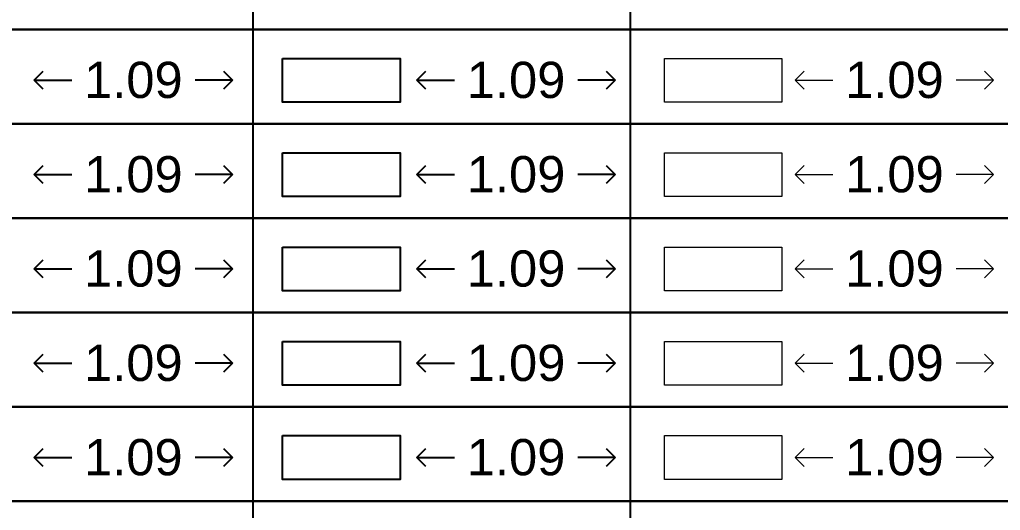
# Model space of a CAD drawing. Header units: millimetres. Extents: x -9481 to -9286, y 28719 to 28853.
# Drawn here: x -9456.89 to -9451.48, y 28748.81 to 28751.52 of the extents above; entities that cross this region are included whole.
import ezdxf

# ---------------------------------------------------------------- set-up
doc = ezdxf.new("R2010")
doc.units = ezdxf.units.MM
doc.header["$PDMODE"] = 34
doc.header["$PDSIZE"] = -15
doc.layers.add('BLK_1_FLR_1_REGULAR_ROOM_1', color=7, linetype='Continuous', plot=False)
doc.layers.add('BLK_1_FLR_2_REGULAR_ROOM_1', color=7, linetype='Continuous', lineweight=0)
doc.layers.add('PLAN', color=7, linetype='Continuous', lineweight=40)
doc.styles.add('Arial', font='arial.ttf', dxfattribs={"height": 0.2})
doc.styles.add('style2', font='arial.ttf', dxfattribs={"height": 0.3})
doc.dimstyles.new('INT DIM', dxfattribs={"dimtxt": 0.3, "dimasz": 0.1, "dimexe": 0.18, "dimexo": 0.0625, "dimgap": 0.09, "dimtad": 0, "dimzin": 0, "dimdsep": 46, "dimtxsty": 'style2', "dimblk": 'OPEN90', "dimcen": 0.09, "dimse1": 1, "dimse2": 1, "dimclrd": 250, "dimclrt": 256, "dimadec": 0, "dimazin": 0, "dimtfac": 1, "dimtofl": 0, "dimtmove": 0, "dimatfit": 3, "dimfxl": 0.18, "dimtolj": 1, "dimtzin": 0, "dimlwd": -1, "dimarcsym": 0})

# ---------------------------------------------------------------- blocks, each defined once
blk = doc.blocks.new('_Open90')
at = {"layer": 'PLAN', "color": 0, "lineweight": -2}
for p, q in [((0, 0), (-1, 0)), ((-0.5, 0.5), (0, 0)), ((0, 0), (-0.5, -0.5))]:
    blk.add_line(p, q, dxfattribs=at)
blk = doc.blocks.new('*D149')
at = {"layer": 'BLK_1_FLR_1_REGULAR_ROOM_1', "color": 250, "transparency": 16777216}
for p, q in [((-9456.7091, 28751.1872), (-9456.6022, 28751.1872)), ((-9455.8142, 28751.1872), (-9455.9211, 28751.1872))]:
    blk.add_line(p, q, dxfattribs=at)
at = {"layer": 'Defpoints', "color": 0, "transparency": 16777216}
for p in [(-9456.8091, 28751.3072), (-9455.7142, 28751.3072), (-9455.7142, 28751.1872)]:
    blk.add_point(p, dxfattribs=at)
at = {"layer": 'BLK_1_FLR_1_REGULAR_ROOM_1', "color": 250, "transparency": 16777216, "xscale": 0.1, "yscale": 0.1, "zscale": 0.1, "rotation": 180}
blk.add_blockref('_Open90', (-9456.8091, 28751.1872), dxfattribs=at)
at = {"layer": 'BLK_1_FLR_1_REGULAR_ROOM_1', "color": 250, "transparency": 16777216, "xscale": 0.1, "yscale": 0.1, "zscale": 0.1}
blk.add_blockref('_Open90', (-9455.7142, 28751.1872), dxfattribs=at)
at = {"layer": 'BLK_1_FLR_1_REGULAR_ROOM_1', "transparency": 16777216, "insert": (-9456.2617, 28751.1872), "char_height": 0.2, "attachment_point": 5, "style": 'Arial', "bg_fill": 3, "box_fill_scale": 1.1, "bg_fill_color": 256, "bg_fill_true_color": 13158600, "bg_fill_transparency": 0}
blk.add_mtext('\\A1;1.09', dxfattribs=at)
blk = doc.blocks.new('*D150')
at = {"layer": 'BLK_1_FLR_1_REGULAR_ROOM_1', "color": 250, "transparency": 16777216}
for p, q in [((-9454.5973, 28751.1872), (-9454.4904, 28751.1872)), ((-9453.7023, 28751.1872), (-9453.8093, 28751.1872))]:
    blk.add_line(p, q, dxfattribs=at)
at = {"layer": 'Defpoints', "color": 0, "transparency": 16777216}
for p in [(-9454.6973, 28751.3072), (-9453.6023, 28751.3072), (-9453.6023, 28751.1872)]:
    blk.add_point(p, dxfattribs=at)
at = {"layer": 'BLK_1_FLR_1_REGULAR_ROOM_1', "color": 250, "transparency": 16777216, "xscale": 0.1, "yscale": 0.1, "zscale": 0.1, "rotation": 180}
blk.add_blockref('_Open90', (-9454.6973, 28751.1872), dxfattribs=at)
at = {"layer": 'BLK_1_FLR_1_REGULAR_ROOM_1', "color": 250, "transparency": 16777216, "xscale": 0.1, "yscale": 0.1, "zscale": 0.1}
blk.add_blockref('_Open90', (-9453.6023, 28751.1872), dxfattribs=at)
at = {"layer": 'BLK_1_FLR_1_REGULAR_ROOM_1', "transparency": 16777216, "insert": (-9454.1498, 28751.1872), "char_height": 0.2, "attachment_point": 5, "style": 'Arial', "bg_fill": 3, "box_fill_scale": 1.1, "bg_fill_color": 256, "bg_fill_true_color": 13158600, "bg_fill_transparency": 0}
blk.add_mtext('\\A1;1.09', dxfattribs=at)
blk = doc.blocks.new('*D151')
at = {"layer": 'BLK_1_FLR_2_REGULAR_ROOM_1', "color": 250, "transparency": 16777216}
for p, q in [((-9452.5093, 28751.1872), (-9452.4024, 28751.1872)), ((-9451.6143, 28751.1872), (-9451.7213, 28751.1872))]:
    blk.add_line(p, q, dxfattribs=at)
at = {"layer": 'Defpoints', "color": 0, "transparency": 16777216}
for p in [(-9452.6093, 28751.3072), (-9451.5143, 28751.3072), (-9451.5143, 28751.1872)]:
    blk.add_point(p, dxfattribs=at)
at = {"layer": 'BLK_1_FLR_2_REGULAR_ROOM_1', "color": 250, "transparency": 16777216, "xscale": 0.1, "yscale": 0.1, "zscale": 0.1, "rotation": 180}
blk.add_blockref('_Open90', (-9452.6093, 28751.1872), dxfattribs=at)
at = {"layer": 'BLK_1_FLR_2_REGULAR_ROOM_1', "color": 250, "transparency": 16777216, "xscale": 0.1, "yscale": 0.1, "zscale": 0.1}
blk.add_blockref('_Open90', (-9451.5143, 28751.1872), dxfattribs=at)
at = {"layer": 'BLK_1_FLR_2_REGULAR_ROOM_1', "transparency": 16777216, "insert": (-9452.0618, 28751.1872), "char_height": 0.2, "attachment_point": 5, "style": 'Arial', "bg_fill": 3, "box_fill_scale": 1.1, "bg_fill_color": 256, "bg_fill_true_color": 13158600, "bg_fill_transparency": 0}
blk.add_mtext('\\A1;1.09', dxfattribs=at)
blk = doc.blocks.new('*D156')
at = {"layer": 'BLK_1_FLR_1_REGULAR_ROOM_1', "color": 250, "transparency": 16777216}
for p, q in [((-9456.7091, 28750.6665), (-9456.6022, 28750.6665)), ((-9455.8142, 28750.6665), (-9455.9211, 28750.6665))]:
    blk.add_line(p, q, dxfattribs=at)
at = {"layer": 'Defpoints', "color": 0, "transparency": 16777216}
for p in [(-9456.8091, 28750.7866), (-9455.7142, 28750.7866), (-9455.7142, 28750.6665)]:
    blk.add_point(p, dxfattribs=at)
at = {"layer": 'BLK_1_FLR_1_REGULAR_ROOM_1', "color": 250, "transparency": 16777216, "xscale": 0.1, "yscale": 0.1, "zscale": 0.1, "rotation": 180}
blk.add_blockref('_Open90', (-9456.8091, 28750.6665), dxfattribs=at)
at = {"layer": 'BLK_1_FLR_1_REGULAR_ROOM_1', "color": 250, "transparency": 16777216, "xscale": 0.1, "yscale": 0.1, "zscale": 0.1}
blk.add_blockref('_Open90', (-9455.7142, 28750.6665), dxfattribs=at)
at = {"layer": 'BLK_1_FLR_1_REGULAR_ROOM_1', "transparency": 16777216, "insert": (-9456.2617, 28750.6665), "char_height": 0.2, "attachment_point": 5, "style": 'Arial', "bg_fill": 3, "box_fill_scale": 1.1, "bg_fill_color": 256, "bg_fill_true_color": 13158600, "bg_fill_transparency": 0}
blk.add_mtext('\\A1;1.09', dxfattribs=at)
blk = doc.blocks.new('*D157')
at = {"layer": 'BLK_1_FLR_1_REGULAR_ROOM_1', "color": 250, "transparency": 16777216}
for p, q in [((-9454.5973, 28750.6665), (-9454.4904, 28750.6665)), ((-9453.7023, 28750.6665), (-9453.8093, 28750.6665))]:
    blk.add_line(p, q, dxfattribs=at)
at = {"layer": 'Defpoints', "color": 0, "transparency": 16777216}
for p in [(-9454.6973, 28750.7866), (-9453.6023, 28750.7866), (-9453.6023, 28750.6665)]:
    blk.add_point(p, dxfattribs=at)
at = {"layer": 'BLK_1_FLR_1_REGULAR_ROOM_1', "color": 250, "transparency": 16777216, "xscale": 0.1, "yscale": 0.1, "zscale": 0.1, "rotation": 180}
blk.add_blockref('_Open90', (-9454.6973, 28750.6665), dxfattribs=at)
at = {"layer": 'BLK_1_FLR_1_REGULAR_ROOM_1', "color": 250, "transparency": 16777216, "xscale": 0.1, "yscale": 0.1, "zscale": 0.1}
blk.add_blockref('_Open90', (-9453.6023, 28750.6665), dxfattribs=at)
at = {"layer": 'BLK_1_FLR_1_REGULAR_ROOM_1', "transparency": 16777216, "insert": (-9454.1498, 28750.6665), "char_height": 0.2, "attachment_point": 5, "style": 'Arial', "bg_fill": 3, "box_fill_scale": 1.1, "bg_fill_color": 256, "bg_fill_true_color": 13158600, "bg_fill_transparency": 0}
blk.add_mtext('\\A1;1.09', dxfattribs=at)
blk = doc.blocks.new('*D158')
at = {"layer": 'BLK_1_FLR_2_REGULAR_ROOM_1', "color": 250, "transparency": 16777216}
for p, q in [((-9452.5093, 28750.6665), (-9452.4024, 28750.6665)), ((-9451.6143, 28750.6665), (-9451.7213, 28750.6665))]:
    blk.add_line(p, q, dxfattribs=at)
at = {"layer": 'Defpoints', "color": 0, "transparency": 16777216}
for p in [(-9452.6093, 28750.7866), (-9451.5143, 28750.7866), (-9451.5143, 28750.6665)]:
    blk.add_point(p, dxfattribs=at)
at = {"layer": 'BLK_1_FLR_2_REGULAR_ROOM_1', "color": 250, "transparency": 16777216, "xscale": 0.1, "yscale": 0.1, "zscale": 0.1, "rotation": 180}
blk.add_blockref('_Open90', (-9452.6093, 28750.6665), dxfattribs=at)
at = {"layer": 'BLK_1_FLR_2_REGULAR_ROOM_1', "color": 250, "transparency": 16777216, "xscale": 0.1, "yscale": 0.1, "zscale": 0.1}
blk.add_blockref('_Open90', (-9451.5143, 28750.6665), dxfattribs=at)
at = {"layer": 'BLK_1_FLR_2_REGULAR_ROOM_1', "transparency": 16777216, "insert": (-9452.0618, 28750.6665), "char_height": 0.2, "attachment_point": 5, "style": 'Arial', "bg_fill": 3, "box_fill_scale": 1.1, "bg_fill_color": 256, "bg_fill_true_color": 13158600, "bg_fill_transparency": 0}
blk.add_mtext('\\A1;1.09', dxfattribs=at)
blk = doc.blocks.new('*D163')
at = {"layer": 'BLK_1_FLR_1_REGULAR_ROOM_1', "color": 250, "transparency": 16777216}
for p, q in [((-9456.7091, 28750.1459), (-9456.6022, 28750.1459)), ((-9455.8142, 28750.1459), (-9455.9211, 28750.1459))]:
    blk.add_line(p, q, dxfattribs=at)
at = {"layer": 'Defpoints', "color": 0, "transparency": 16777216}
for p in [(-9456.8091, 28750.2659), (-9455.7142, 28750.2659), (-9455.7142, 28750.1459)]:
    blk.add_point(p, dxfattribs=at)
at = {"layer": 'BLK_1_FLR_1_REGULAR_ROOM_1', "color": 250, "transparency": 16777216, "xscale": 0.1, "yscale": 0.1, "zscale": 0.1, "rotation": 180}
blk.add_blockref('_Open90', (-9456.8091, 28750.1459), dxfattribs=at)
at = {"layer": 'BLK_1_FLR_1_REGULAR_ROOM_1', "color": 250, "transparency": 16777216, "xscale": 0.1, "yscale": 0.1, "zscale": 0.1}
blk.add_blockref('_Open90', (-9455.7142, 28750.1459), dxfattribs=at)
at = {"layer": 'BLK_1_FLR_1_REGULAR_ROOM_1', "transparency": 16777216, "insert": (-9456.2617, 28750.1459), "char_height": 0.2, "attachment_point": 5, "style": 'Arial', "bg_fill": 3, "box_fill_scale": 1.1, "bg_fill_color": 256, "bg_fill_true_color": 13158600, "bg_fill_transparency": 0}
blk.add_mtext('\\A1;1.09', dxfattribs=at)
blk = doc.blocks.new('*D164')
at = {"layer": 'BLK_1_FLR_1_REGULAR_ROOM_1', "color": 250, "transparency": 16777216}
for p, q in [((-9454.5973, 28750.1459), (-9454.4904, 28750.1459)), ((-9453.7023, 28750.1459), (-9453.8093, 28750.1459))]:
    blk.add_line(p, q, dxfattribs=at)
at = {"layer": 'Defpoints', "color": 0, "transparency": 16777216}
for p in [(-9454.6973, 28750.2659), (-9453.6023, 28750.2659), (-9453.6023, 28750.1459)]:
    blk.add_point(p, dxfattribs=at)
at = {"layer": 'BLK_1_FLR_1_REGULAR_ROOM_1', "color": 250, "transparency": 16777216, "xscale": 0.1, "yscale": 0.1, "zscale": 0.1, "rotation": 180}
blk.add_blockref('_Open90', (-9454.6973, 28750.1459), dxfattribs=at)
at = {"layer": 'BLK_1_FLR_1_REGULAR_ROOM_1', "color": 250, "transparency": 16777216, "xscale": 0.1, "yscale": 0.1, "zscale": 0.1}
blk.add_blockref('_Open90', (-9453.6023, 28750.1459), dxfattribs=at)
at = {"layer": 'BLK_1_FLR_1_REGULAR_ROOM_1', "transparency": 16777216, "insert": (-9454.1498, 28750.1459), "char_height": 0.2, "attachment_point": 5, "style": 'Arial', "bg_fill": 3, "box_fill_scale": 1.1, "bg_fill_color": 256, "bg_fill_true_color": 13158600, "bg_fill_transparency": 0}
blk.add_mtext('\\A1;1.09', dxfattribs=at)
blk = doc.blocks.new('*D165')
at = {"layer": 'BLK_1_FLR_2_REGULAR_ROOM_1', "color": 250, "transparency": 16777216}
for p, q in [((-9452.5093, 28750.1459), (-9452.4024, 28750.1459)), ((-9451.6143, 28750.1459), (-9451.7213, 28750.1459))]:
    blk.add_line(p, q, dxfattribs=at)
at = {"layer": 'Defpoints', "color": 0, "transparency": 16777216}
for p in [(-9452.6093, 28750.2659), (-9451.5143, 28750.2659), (-9451.5143, 28750.1459)]:
    blk.add_point(p, dxfattribs=at)
at = {"layer": 'BLK_1_FLR_2_REGULAR_ROOM_1', "color": 250, "transparency": 16777216, "xscale": 0.1, "yscale": 0.1, "zscale": 0.1, "rotation": 180}
blk.add_blockref('_Open90', (-9452.6093, 28750.1459), dxfattribs=at)
at = {"layer": 'BLK_1_FLR_2_REGULAR_ROOM_1', "color": 250, "transparency": 16777216, "xscale": 0.1, "yscale": 0.1, "zscale": 0.1}
blk.add_blockref('_Open90', (-9451.5143, 28750.1459), dxfattribs=at)
at = {"layer": 'BLK_1_FLR_2_REGULAR_ROOM_1', "transparency": 16777216, "insert": (-9452.0618, 28750.1459), "char_height": 0.2, "attachment_point": 5, "style": 'Arial', "bg_fill": 3, "box_fill_scale": 1.1, "bg_fill_color": 256, "bg_fill_true_color": 13158600, "bg_fill_transparency": 0}
blk.add_mtext('\\A1;1.09', dxfattribs=at)
blk = doc.blocks.new('*D170')
at = {"layer": 'BLK_1_FLR_1_REGULAR_ROOM_1', "color": 250, "transparency": 16777216}
for p, q in [((-9456.7091, 28749.6252), (-9456.6022, 28749.6252)), ((-9455.8142, 28749.6252), (-9455.9211, 28749.6252))]:
    blk.add_line(p, q, dxfattribs=at)
at = {"layer": 'Defpoints', "color": 0, "transparency": 16777216}
for p in [(-9456.8091, 28749.7453), (-9455.7142, 28749.7453), (-9455.7142, 28749.6252)]:
    blk.add_point(p, dxfattribs=at)
at = {"layer": 'BLK_1_FLR_1_REGULAR_ROOM_1', "color": 250, "transparency": 16777216, "xscale": 0.1, "yscale": 0.1, "zscale": 0.1, "rotation": 180}
blk.add_blockref('_Open90', (-9456.8091, 28749.6252), dxfattribs=at)
at = {"layer": 'BLK_1_FLR_1_REGULAR_ROOM_1', "color": 250, "transparency": 16777216, "xscale": 0.1, "yscale": 0.1, "zscale": 0.1}
blk.add_blockref('_Open90', (-9455.7142, 28749.6252), dxfattribs=at)
at = {"layer": 'BLK_1_FLR_1_REGULAR_ROOM_1', "transparency": 16777216, "insert": (-9456.2617, 28749.6252), "char_height": 0.2, "attachment_point": 5, "style": 'Arial', "bg_fill": 3, "box_fill_scale": 1.1, "bg_fill_color": 256, "bg_fill_true_color": 13158600, "bg_fill_transparency": 0}
blk.add_mtext('\\A1;1.09', dxfattribs=at)
blk = doc.blocks.new('*D171')
at = {"layer": 'BLK_1_FLR_1_REGULAR_ROOM_1', "color": 250, "transparency": 16777216}
for p, q in [((-9454.5973, 28749.6252), (-9454.4904, 28749.6252)), ((-9453.7023, 28749.6252), (-9453.8093, 28749.6252))]:
    blk.add_line(p, q, dxfattribs=at)
at = {"layer": 'Defpoints', "color": 0, "transparency": 16777216}
for p in [(-9454.6973, 28749.7453), (-9453.6023, 28749.7453), (-9453.6023, 28749.6252)]:
    blk.add_point(p, dxfattribs=at)
at = {"layer": 'BLK_1_FLR_1_REGULAR_ROOM_1', "color": 250, "transparency": 16777216, "xscale": 0.1, "yscale": 0.1, "zscale": 0.1, "rotation": 180}
blk.add_blockref('_Open90', (-9454.6973, 28749.6252), dxfattribs=at)
at = {"layer": 'BLK_1_FLR_1_REGULAR_ROOM_1', "color": 250, "transparency": 16777216, "xscale": 0.1, "yscale": 0.1, "zscale": 0.1}
blk.add_blockref('_Open90', (-9453.6023, 28749.6252), dxfattribs=at)
at = {"layer": 'BLK_1_FLR_1_REGULAR_ROOM_1', "transparency": 16777216, "insert": (-9454.1498, 28749.6252), "char_height": 0.2, "attachment_point": 5, "style": 'Arial', "bg_fill": 3, "box_fill_scale": 1.1, "bg_fill_color": 256, "bg_fill_true_color": 13158600, "bg_fill_transparency": 0}
blk.add_mtext('\\A1;1.09', dxfattribs=at)
blk = doc.blocks.new('*D172')
at = {"layer": 'BLK_1_FLR_2_REGULAR_ROOM_1', "color": 250, "transparency": 16777216}
for p, q in [((-9452.5093, 28749.6252), (-9452.4024, 28749.6252)), ((-9451.6143, 28749.6252), (-9451.7213, 28749.6252))]:
    blk.add_line(p, q, dxfattribs=at)
at = {"layer": 'Defpoints', "color": 0, "transparency": 16777216}
for p in [(-9452.6093, 28749.7453), (-9451.5143, 28749.7453), (-9451.5143, 28749.6252)]:
    blk.add_point(p, dxfattribs=at)
at = {"layer": 'BLK_1_FLR_2_REGULAR_ROOM_1', "color": 250, "transparency": 16777216, "xscale": 0.1, "yscale": 0.1, "zscale": 0.1, "rotation": 180}
blk.add_blockref('_Open90', (-9452.6093, 28749.6252), dxfattribs=at)
at = {"layer": 'BLK_1_FLR_2_REGULAR_ROOM_1', "color": 250, "transparency": 16777216, "xscale": 0.1, "yscale": 0.1, "zscale": 0.1}
blk.add_blockref('_Open90', (-9451.5143, 28749.6252), dxfattribs=at)
at = {"layer": 'BLK_1_FLR_2_REGULAR_ROOM_1', "transparency": 16777216, "insert": (-9452.0618, 28749.6252), "char_height": 0.2, "attachment_point": 5, "style": 'Arial', "bg_fill": 3, "box_fill_scale": 1.1, "bg_fill_color": 256, "bg_fill_true_color": 13158600, "bg_fill_transparency": 0}
blk.add_mtext('\\A1;1.09', dxfattribs=at)
blk = doc.blocks.new('*D177')
at = {"layer": 'BLK_1_FLR_1_REGULAR_ROOM_1', "color": 250, "transparency": 16777216}
for p, q in [((-9456.7091, 28749.1046), (-9456.6022, 28749.1046)), ((-9455.8142, 28749.1046), (-9455.9211, 28749.1046))]:
    blk.add_line(p, q, dxfattribs=at)
at = {"layer": 'Defpoints', "color": 0, "transparency": 16777216}
for p in [(-9456.8091, 28749.2247), (-9455.7142, 28749.2247), (-9455.7142, 28749.1046)]:
    blk.add_point(p, dxfattribs=at)
at = {"layer": 'BLK_1_FLR_1_REGULAR_ROOM_1', "color": 250, "transparency": 16777216, "xscale": 0.1, "yscale": 0.1, "zscale": 0.1, "rotation": 180}
blk.add_blockref('_Open90', (-9456.8091, 28749.1046), dxfattribs=at)
at = {"layer": 'BLK_1_FLR_1_REGULAR_ROOM_1', "color": 250, "transparency": 16777216, "xscale": 0.1, "yscale": 0.1, "zscale": 0.1}
blk.add_blockref('_Open90', (-9455.7142, 28749.1046), dxfattribs=at)
at = {"layer": 'BLK_1_FLR_1_REGULAR_ROOM_1', "transparency": 16777216, "insert": (-9456.2617, 28749.1046), "char_height": 0.2, "attachment_point": 5, "style": 'Arial', "bg_fill": 3, "box_fill_scale": 1.1, "bg_fill_color": 256, "bg_fill_true_color": 13158600, "bg_fill_transparency": 0}
blk.add_mtext('\\A1;1.09', dxfattribs=at)
blk = doc.blocks.new('*D178')
at = {"layer": 'BLK_1_FLR_1_REGULAR_ROOM_1', "color": 250, "transparency": 16777216}
for p, q in [((-9454.5973, 28749.1046), (-9454.4904, 28749.1046)), ((-9453.7023, 28749.1046), (-9453.8093, 28749.1046))]:
    blk.add_line(p, q, dxfattribs=at)
at = {"layer": 'Defpoints', "color": 0, "transparency": 16777216}
for p in [(-9454.6973, 28749.2247), (-9453.6023, 28749.2247), (-9453.6023, 28749.1046)]:
    blk.add_point(p, dxfattribs=at)
at = {"layer": 'BLK_1_FLR_1_REGULAR_ROOM_1', "color": 250, "transparency": 16777216, "xscale": 0.1, "yscale": 0.1, "zscale": 0.1, "rotation": 180}
blk.add_blockref('_Open90', (-9454.6973, 28749.1046), dxfattribs=at)
at = {"layer": 'BLK_1_FLR_1_REGULAR_ROOM_1', "color": 250, "transparency": 16777216, "xscale": 0.1, "yscale": 0.1, "zscale": 0.1}
blk.add_blockref('_Open90', (-9453.6023, 28749.1046), dxfattribs=at)
at = {"layer": 'BLK_1_FLR_1_REGULAR_ROOM_1', "transparency": 16777216, "insert": (-9454.1498, 28749.1046), "char_height": 0.2, "attachment_point": 5, "style": 'Arial', "bg_fill": 3, "box_fill_scale": 1.1, "bg_fill_color": 256, "bg_fill_true_color": 13158600, "bg_fill_transparency": 0}
blk.add_mtext('\\A1;1.09', dxfattribs=at)
blk = doc.blocks.new('*D179')
at = {"layer": 'BLK_1_FLR_2_REGULAR_ROOM_1', "color": 250, "transparency": 16777216}
for p, q in [((-9452.5093, 28749.1046), (-9452.4024, 28749.1046)), ((-9451.6143, 28749.1046), (-9451.7213, 28749.1046))]:
    blk.add_line(p, q, dxfattribs=at)
at = {"layer": 'Defpoints', "color": 0, "transparency": 16777216}
for p in [(-9452.6093, 28749.2247), (-9451.5143, 28749.2247), (-9451.5143, 28749.1046)]:
    blk.add_point(p, dxfattribs=at)
at = {"layer": 'BLK_1_FLR_2_REGULAR_ROOM_1', "color": 250, "transparency": 16777216, "xscale": 0.1, "yscale": 0.1, "zscale": 0.1, "rotation": 180}
blk.add_blockref('_Open90', (-9452.6093, 28749.1046), dxfattribs=at)
at = {"layer": 'BLK_1_FLR_2_REGULAR_ROOM_1', "color": 250, "transparency": 16777216, "xscale": 0.1, "yscale": 0.1, "zscale": 0.1}
blk.add_blockref('_Open90', (-9451.5143, 28749.1046), dxfattribs=at)
at = {"layer": 'BLK_1_FLR_2_REGULAR_ROOM_1', "transparency": 16777216, "insert": (-9452.0618, 28749.1046), "char_height": 0.2, "attachment_point": 5, "style": 'Arial', "bg_fill": 3, "box_fill_scale": 1.1, "bg_fill_color": 256, "bg_fill_true_color": 13158600, "bg_fill_transparency": 0}
blk.add_mtext('\\A1;1.09', dxfattribs=at)

msp = doc.modelspace()

# ---------------------------------------------------------------- linework, layer by layer
for p, q in [((-9455.6016, 28751.9868), (-9455.6016, 28751.4661)), ((-9453.5208, 28751.9868), (-9453.5208, 28751.4661)), ((-9455.6016, 28751.4661), (-9455.6016, 28750.9455)), ((-9453.5208, 28751.4661), (-9453.5208, 28750.9455)), ((-9455.6016, 28750.9455), (-9455.6016, 28750.4249)), ((-9453.5208, 28750.9455), (-9453.5208, 28750.4249)), ((-9455.6016, 28750.4249), (-9455.6016, 28749.9042)), ((-9453.5208, 28750.4249), (-9453.5208, 28749.9042)), ((-9455.6016, 28749.9042), (-9455.6016, 28749.3836)), ((-9453.5208, 28749.9042), (-9453.5208, 28749.3836)), ((-9455.6016, 28749.3836), (-9455.6016, 28748.8629)), ((-9453.5208, 28749.3836), (-9453.5208, 28748.8629)), ((-9455.6016, 28748.8629), (-9455.6016, 28748.3423)), ((-9453.5208, 28748.8629), (-9453.5208, 28748.3423))]:
    msp.add_line(p, q)
for points in [[(-9461.7318, 28751.9868), (-9442.23, 28751.9868), (-9442.23, 28751.4661), (-9461.7318, 28751.4661)], [(-9461.7318, 28751.4661), (-9442.23, 28751.4661), (-9442.23, 28750.9455), (-9461.7318, 28750.9455)], [(-9461.7318, 28750.9455), (-9442.23, 28750.9455), (-9442.23, 28750.4249), (-9461.7318, 28750.4249)], [(-9461.7318, 28750.4249), (-9442.23, 28750.4249), (-9442.23, 28749.9042), (-9461.7318, 28749.9042)], [(-9461.7318, 28749.9042), (-9442.23, 28749.9042), (-9442.23, 28749.3836), (-9461.7318, 28749.3836)], [(-9461.7318, 28749.3836), (-9442.23, 28749.3836), (-9442.23, 28748.8629), (-9461.7318, 28748.8629)], [(-9461.7318, 28748.8629), (-9442.23, 28748.8629), (-9442.23, 28748.3423), (-9461.7318, 28748.3423)]]:
    msp.add_lwpolyline(points)
at = {"layer": 'BLK_1_FLR_1_REGULAR_ROOM_1', "color": 31}
msp.add_lwpolyline([(-9455.4381, 28751.3072), (-9454.7889, 28751.3072), (-9454.7889, 28751.0651), (-9455.4381, 28751.0651)], close=True, dxfattribs=at)
at = {"layer": 'BLK_1_FLR_1_REGULAR_ROOM_1', "color": 32}
msp.add_lwpolyline([(-9455.4381, 28750.7866), (-9454.7889, 28750.7866), (-9454.7889, 28750.5444), (-9455.4381, 28750.5444)], close=True, dxfattribs=at)
at = {"layer": 'BLK_1_FLR_1_REGULAR_ROOM_1', "color": 33}
msp.add_lwpolyline([(-9455.4381, 28750.2659), (-9454.7889, 28750.2659), (-9454.7889, 28750.0238), (-9455.4381, 28750.0238)], close=True, dxfattribs=at)
at = {"layer": 'BLK_1_FLR_1_REGULAR_ROOM_1', "color": 34}
msp.add_lwpolyline([(-9455.4381, 28749.7453), (-9454.7889, 28749.7453), (-9454.7889, 28749.5032), (-9455.4381, 28749.5032)], close=True, dxfattribs=at)
at = {"layer": 'BLK_1_FLR_1_REGULAR_ROOM_1', "color": 35}
msp.add_lwpolyline([(-9455.4381, 28749.2247), (-9454.7889, 28749.2247), (-9454.7889, 28748.9825), (-9455.4381, 28748.9825)], close=True, dxfattribs=at)
at = {"layer": 'BLK_1_FLR_2_REGULAR_ROOM_1', "color": 31}
msp.add_lwpolyline([(-9453.3316, 28751.3072), (-9452.6824, 28751.3072), (-9452.6824, 28751.0651), (-9453.3316, 28751.0651)], close=True, dxfattribs=at)
at = {"layer": 'BLK_1_FLR_2_REGULAR_ROOM_1', "color": 32}
msp.add_lwpolyline([(-9453.3316, 28750.7866), (-9452.6824, 28750.7866), (-9452.6824, 28750.5444), (-9453.3316, 28750.5444)], close=True, dxfattribs=at)
at = {"layer": 'BLK_1_FLR_2_REGULAR_ROOM_1', "color": 33}
msp.add_lwpolyline([(-9453.3316, 28750.2659), (-9452.6824, 28750.2659), (-9452.6824, 28750.0238), (-9453.3316, 28750.0238)], close=True, dxfattribs=at)
at = {"layer": 'BLK_1_FLR_2_REGULAR_ROOM_1', "color": 34}
msp.add_lwpolyline([(-9453.3316, 28749.7453), (-9452.6824, 28749.7453), (-9452.6824, 28749.5032), (-9453.3316, 28749.5032)], close=True, dxfattribs=at)
at = {"layer": 'BLK_1_FLR_2_REGULAR_ROOM_1', "color": 35}
msp.add_lwpolyline([(-9453.3316, 28749.2247), (-9452.6824, 28749.2247), (-9452.6824, 28748.9825), (-9453.3316, 28748.9825)], close=True, dxfattribs=at)

# ---------------------------------------------------------------- next in the draw order: dimensions: what is measured, and where the dimension line sits
at = {"layer": 'BLK_1_FLR_1_REGULAR_ROOM_1', "color": 31}
for base, p1, p2, picture, middle in [((-9455.7142, 28751.1872), (-9456.8091, 28751.3072), (-9455.7142, 28751.3072), '*D149', (-9456.2617, 28751.1872)), ((-9453.60233, 28751.18717), (-9454.69731, 28751.30724), (-9453.60233, 28751.30724), '*D150', (-9454.14982, 28751.18717))]:
    dim = msp.add_linear_dim(base=base, p1=p1, p2=p2, dimstyle='INT DIM', override={"dimtxt": 0.2, "dimtxsty": 'Arial', "dimfxl": 0.125, "dimtfill": 1, "dimtfillclr": 7, "dimarcsym": 1}, dxfattribs=at)
    dim.commit()
    dim.dimension.update_dxf_attribs({"geometry": picture, "text_midpoint": middle})
at = {"layer": 'BLK_1_FLR_1_REGULAR_ROOM_1', "color": 32}
for base, p1, p2, picture, middle in [((-9455.7142, 28750.6665), (-9456.8091, 28750.7866), (-9455.7142, 28750.7866), '*D156', (-9456.2617, 28750.6665)), ((-9453.60233, 28750.66652), (-9454.69731, 28750.7866), (-9453.60233, 28750.7866), '*D157', (-9454.14982, 28750.66652))]:
    dim = msp.add_linear_dim(base=base, p1=p1, p2=p2, dimstyle='INT DIM', override={"dimtxt": 0.2, "dimtxsty": 'Arial', "dimfxl": 0.125, "dimtfill": 1, "dimtfillclr": 7, "dimarcsym": 1}, dxfattribs=at)
    dim.commit()
    dim.dimension.update_dxf_attribs({"geometry": picture, "text_midpoint": middle})
at = {"layer": 'BLK_1_FLR_1_REGULAR_ROOM_1', "color": 33}
for base, p1, p2, picture, middle in [((-9455.7142, 28750.1459), (-9456.8091, 28750.2659), (-9455.7142, 28750.2659), '*D163', (-9456.2617, 28750.1459)), ((-9453.60233, 28750.14587), (-9454.69731, 28750.26595), (-9453.60233, 28750.26595), '*D164', (-9454.14982, 28750.14587))]:
    dim = msp.add_linear_dim(base=base, p1=p1, p2=p2, dimstyle='INT DIM', override={"dimtxt": 0.2, "dimtxsty": 'Arial', "dimfxl": 0.125, "dimtfill": 1, "dimtfillclr": 7, "dimarcsym": 1}, dxfattribs=at)
    dim.commit()
    dim.dimension.update_dxf_attribs({"geometry": picture, "text_midpoint": middle})
at = {"layer": 'BLK_1_FLR_1_REGULAR_ROOM_1', "color": 34}
for base, p1, p2, picture, middle in [((-9455.7142, 28749.6252), (-9456.8091, 28749.7453), (-9455.7142, 28749.7453), '*D170', (-9456.2617, 28749.6252)), ((-9453.60233, 28749.62523), (-9454.69731, 28749.7453), (-9453.60233, 28749.7453), '*D171', (-9454.14982, 28749.62523))]:
    dim = msp.add_linear_dim(base=base, p1=p1, p2=p2, dimstyle='INT DIM', override={"dimtxt": 0.2, "dimtxsty": 'Arial', "dimfxl": 0.125, "dimtfill": 1, "dimtfillclr": 7, "dimarcsym": 1}, dxfattribs=at)
    dim.commit()
    dim.dimension.update_dxf_attribs({"geometry": picture, "text_midpoint": middle})
at = {"layer": 'BLK_1_FLR_1_REGULAR_ROOM_1', "color": 35}
for base, p1, p2, picture, middle in [((-9455.7142, 28749.1046), (-9456.8091, 28749.2247), (-9455.7142, 28749.2247), '*D177', (-9456.2617, 28749.1046)), ((-9453.60233, 28749.10458), (-9454.69731, 28749.22465), (-9453.60233, 28749.22465), '*D178', (-9454.14982, 28749.10458))]:
    dim = msp.add_linear_dim(base=base, p1=p1, p2=p2, dimstyle='INT DIM', override={"dimtxt": 0.2, "dimtxsty": 'Arial', "dimfxl": 0.125, "dimtfill": 1, "dimtfillclr": 7, "dimarcsym": 1}, dxfattribs=at)
    dim.commit()
    dim.dimension.update_dxf_attribs({"geometry": picture, "text_midpoint": middle})
at = {"layer": 'BLK_1_FLR_2_REGULAR_ROOM_1', "color": 31}
dim = msp.add_linear_dim(base=(-9451.51435, 28751.18717), p1=(-9452.60932, 28751.30724), p2=(-9451.51435, 28751.30724), dimstyle='INT DIM', override={"dimtxt": 0.2, "dimtxsty": 'Arial', "dimfxl": 0.125, "dimtfill": 1, "dimtfillclr": 7, "dimarcsym": 1}, dxfattribs=at)
dim.commit()
dim.dimension.update_dxf_attribs({"geometry": '*D151', "text_midpoint": (-9452.06184, 28751.18717)})
at = {"layer": 'BLK_1_FLR_2_REGULAR_ROOM_1', "color": 32}
dim = msp.add_linear_dim(base=(-9451.51435, 28750.66652), p1=(-9452.60932, 28750.7866), p2=(-9451.51435, 28750.7866), dimstyle='INT DIM', override={"dimtxt": 0.2, "dimtxsty": 'Arial', "dimfxl": 0.125, "dimtfill": 1, "dimtfillclr": 7, "dimarcsym": 1}, dxfattribs=at)
dim.commit()
dim.dimension.update_dxf_attribs({"geometry": '*D158', "text_midpoint": (-9452.06184, 28750.66652)})
at = {"layer": 'BLK_1_FLR_2_REGULAR_ROOM_1', "color": 33}
dim = msp.add_linear_dim(base=(-9451.51435, 28750.14587), p1=(-9452.60932, 28750.26595), p2=(-9451.51435, 28750.26595), dimstyle='INT DIM', override={"dimtxt": 0.2, "dimtxsty": 'Arial', "dimfxl": 0.125, "dimtfill": 1, "dimtfillclr": 7, "dimarcsym": 1}, dxfattribs=at)
dim.commit()
dim.dimension.update_dxf_attribs({"geometry": '*D165', "text_midpoint": (-9452.06184, 28750.14587)})
at = {"layer": 'BLK_1_FLR_2_REGULAR_ROOM_1', "color": 34}
dim = msp.add_linear_dim(base=(-9451.51435, 28749.62523), p1=(-9452.60932, 28749.7453), p2=(-9451.51435, 28749.7453), dimstyle='INT DIM', override={"dimtxt": 0.2, "dimtxsty": 'Arial', "dimfxl": 0.125, "dimtfill": 1, "dimtfillclr": 7, "dimarcsym": 1}, dxfattribs=at)
dim.commit()
dim.dimension.update_dxf_attribs({"geometry": '*D172', "text_midpoint": (-9452.06184, 28749.62523)})
at = {"layer": 'BLK_1_FLR_2_REGULAR_ROOM_1', "color": 35}
dim = msp.add_linear_dim(base=(-9451.51435, 28749.10458), p1=(-9452.60932, 28749.22465), p2=(-9451.51435, 28749.22465), dimstyle='INT DIM', override={"dimtxt": 0.2, "dimtxsty": 'Arial', "dimfxl": 0.125, "dimtfill": 1, "dimtfillclr": 7, "dimarcsym": 1}, dxfattribs=at)
dim.commit()
dim.dimension.update_dxf_attribs({"geometry": '*D179', "text_midpoint": (-9452.06184, 28749.10458)})

doc.saveas('drawing.dxf')
